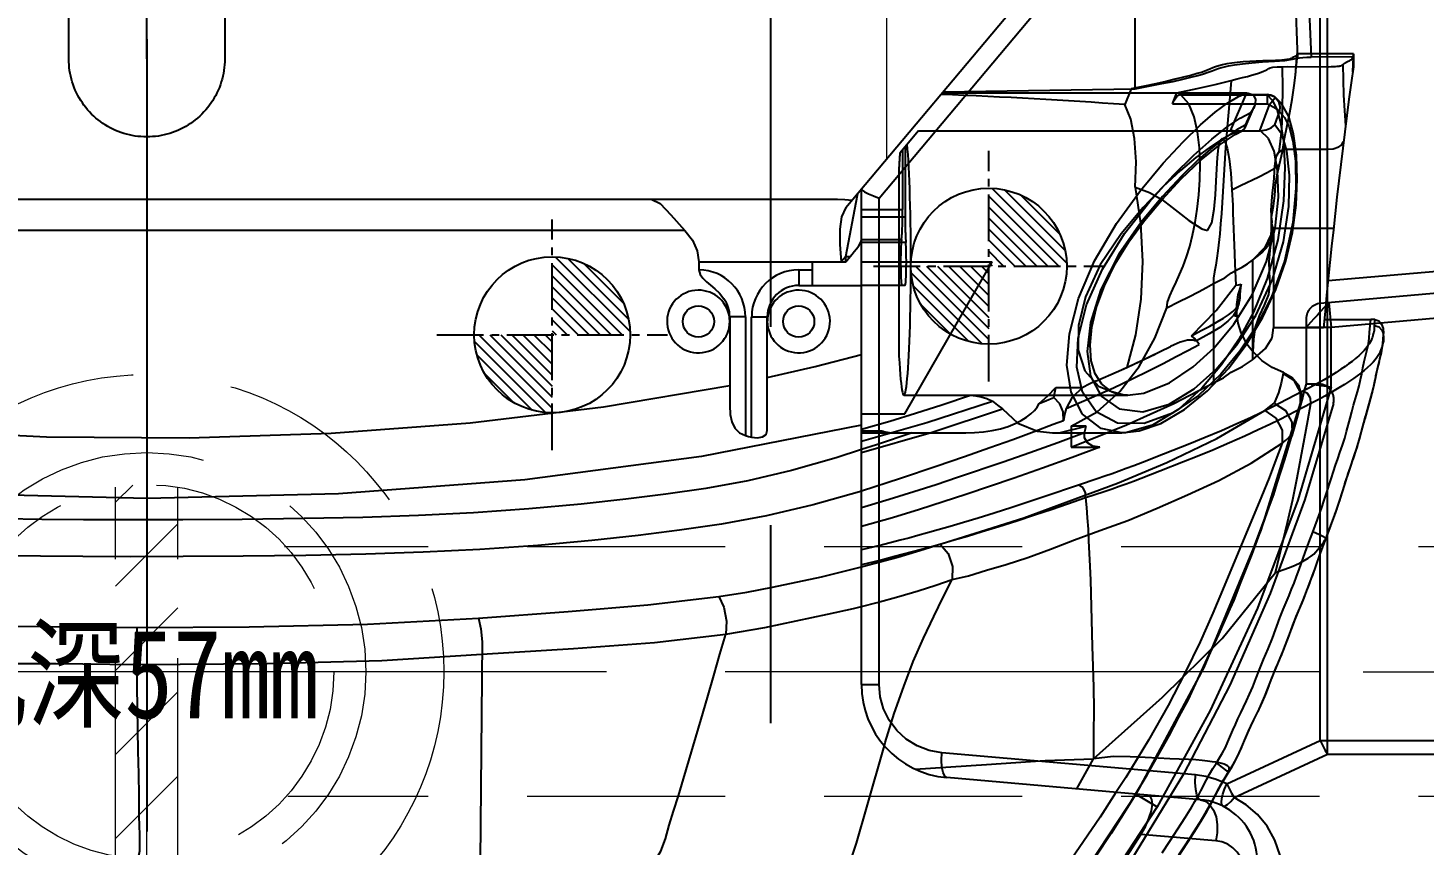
# Model space of a CAD drawing. Header units: inches. Extents: x 179987 to 181505, y -56815 to -55741.
# Drawn here: x 180773.8 to 180818.57, y -56051.76 to -56025.56 of the extents above; entities that cross this region are included whole.
import ezdxf

# ---------------------------------------------------------------- set-up
doc = ezdxf.new("R2010")
doc.units = ezdxf.units.IN
doc.header["$LTSCALE"] = 2
doc.header["$MEASUREMENT"] = 0
for name, pattern in [('CENTER', [50.8, 31.75, -6.35, 6.35, -6.35]), ('CENTER2', [1.125, 0.75, -0.125, 0.125, -0.125]), ('HIDDEN', [9.525, 6.35, -3.175])]:
    doc.linetypes.add(name, pattern=pattern)
doc.layers.get('0').update_dxf_attribs({"linetype": 'CONTINUOUS'})
for name, color, linetype in [('CAV-COR', 1, 'CONTINUOUS'), ('DEFAULT_1', 7, 'CENTER'), ('DEFAULT_2', 8, 'HIDDEN'), ('PIN', 4, 'CONTINUOUS'), ('Ru', 8, 'CONTINUOUS'), ('SILDE', 6, 'CONTINUOUS'), ('文字', 1, 'CONTINUOUS')]:
    doc.layers.add(name, color=color, linetype=linetype)
doc.layers.add('WR', color=122, linetype='HIDDEN', lineweight=18)
doc.layers.add('枕位', color=75, linetype='CONTINUOUS', lineweight=15)
doc.styles.add('style1', font='mingliu.ttc', dxfattribs={"width": 0.75})

# ---------------------------------------------------------------- blocks, each defined once
blk = doc.blocks.new('20140913.083227')
at = {"layer": 'WR', "linetype": 'CENTER', "ltscale": 0.2}
for p, q in [((0, 11), (0, -11)), ((-11, 0), (11, 0))]:
    blk.add_line(p, q, dxfattribs=at)
at = {"layer": 'WR', "linetype": 'HIDDEN', "ltscale": 0.5}
for radius in [8, 5.5, 4]:
    blk.add_circle((0, 0), radius, dxfattribs=at)
blk = doc.blocks.new('20160904.083826')
at = {"layer": 'WR', "linetype": 'HIDDEN', "ltscale": 0.5}
h = blk.add_hatch(dxfattribs=at)
h.set_pattern_fill('ANSI31', color=256, scale=0.6, style=0)
h.set_pattern_definition([(45, (157571.5884, -50966.0665), (-1.347038418, 1.347038418), [])])
h.paths.add_polyline_path([(-1, 0), (0, 0), (0, 6, 0.041886), (-1, 5.916)])
h.paths.add_polyline_path([(0, 0), (-1, 0), (-1, -5.916, 0.041886), (0, -6)])
h.paths.add_polyline_path([(1, 0), (0, 0), (0, -6, 0.041886), (1, -5.916)])
h.paths.add_polyline_path([(1, 5.916, 0.041886), (0, 6), (0, 0), (1, 0)])
at = {"layer": 'WR', "linetype": 'CENTER', "ltscale": 0.2}
for p, q in [((0, -11.755), (0, 11.755)), ((11.755, 0), (-11.755, 0))]:
    blk.add_line(p, q, dxfattribs=at)
at = {"layer": 'WR', "linetype": 'HIDDEN', "ltscale": 0.5}
for p, q in [((-1, -5.916), (-1, 5.916)), ((1, -5.916), (1, 5.916))]:
    blk.add_line(p, q, dxfattribs=at)
for radius in [9.525, 7.025, 6]:
    blk.add_circle((0, 0), radius, dxfattribs=at)

msp = doc.modelspace()

# ---------------------------------------------------------------- hatches: boundary and pattern name
at = {"layer": 'PIN', "linetype": 'Continuous'}
h = msp.add_hatch(dxfattribs=at)
h.set_pattern_fill('ANSI31', color=5, scale=2, angle=90, style=0)
h.set_pattern_definition([(135, (181009.89162, -56047.4394), (-0.1767767, -0.1767767), [])])
h.paths.add_polyline_path([(180804.61, -56033.2), (180802.11, -56033.2, 0.414214), (180804.61, -56035.7)])
h.paths.add_polyline_path([(180804.61, -56030.7), (180804.61, -56033.2), (180807.11, -56033.2, 0.414214)])
h = msp.add_hatch(dxfattribs=at)
h.set_pattern_fill('ANSI31', color=5, scale=2, angle=90, style=0)
h.set_pattern_definition([(135, (180995.89162, -56049.6394), (-0.1767767, -0.1767767), [])])
h.paths.add_polyline_path([(180790.61, -56035.4), (180788.11, -56035.4, 0.414214), (180790.61, -56037.9)])
h.paths.add_polyline_path([(180790.61, -56032.9), (180790.61, -56035.4), (180793.11, -56035.4, 0.414214)])

# ---------------------------------------------------------------- linework, layer by layer
at = {"linetype": 'CENTER', "ltscale": 0.5}
msp.add_line((180797.61, -55800.2), (180797.61, -56250.2), dxfattribs=at)
at = {"layer": 'CAV-COR', "linetype": 'ByBlock'}
for p, q in [((180800.021, -56032.894), (180800.396, -56030.923)), ((180800.524, -56046.607), (180800.524, -56030.734)), ((180801.093, -56046.607), (180801.093, -56031.022)), ((180755.462, -56031.055), (180799.757, -56031.055)), ((180794.862, -56032.06), (180760.357, -56032.06)), ((180795.315, -56033.065), (180800.021, -56033.065)), ((180795.315, -56033.065), (180795.315, -56033.316)), ((180798.954, -56033.818), (180798.954, -56033.065)), ((180800.021, -56032.894), (180799.878, -56033.065)), ((180800.021, -56032.894), (180800.16, -56032.894)), ((180800.021, -56033.065), (180800.021, -56032.894)), ((180800.021, -56033.065), (180800.16, -56032.894)), ((180798.514, -56033.316), (180798.954, -56033.316)), ((180798.514, -56033.316), (180798.514, -56033.818)), ((180798.514, -56033.818), (180800.524, -56033.818)), ((180796.805, -56034.823), (180796.303, -56034.823)), ((180796.303, -56034.823), (180796.303, -56037.669)), ((180796.805, -56034.823), (180796.805, -56038.633)), ((180797.006, -56034.823), (180797.509, -56034.823)), ((180797.006, -56038.685), (180797.006, -56034.823)), ((180797.509, -56038.473), (180797.509, -56034.823)), ((180800.275, -56044.171), (180800.524, -56044.109)), ((180796.18, -56044.996), (180797.424, -56044.781)), ((180777.277, -56045.968), (180777.325, -56048.753)), ((180800.524, -56046.607), (180801.093, -56046.607)), ((180800.7, -56050.549), (180801.261, -56048.57)), ((180811.239, -56049.511), (180803.101, -56048.799)), ((180811.4, -56050.307), (180803.262, -56049.595)), ((180811.889, -56051.621), (180809.489, -56051.415))]:
    msp.add_line(p, q, dxfattribs=at)
for points in [[(180800.524, -56030.734), (180800.551, -56030.767), (180800.63, -56030.816), (180800.754, -56030.878), (180800.911, -56030.948), (180801.093, -56031.022)], [(180793.785, -56031.055), (180794.075, -56031.187), (180794.411, -56031.552), (180794.862, -56032.06)], [(180799.757, -56031.055), (180799.997, -56031.062), (180800.228, -56031.084)], [(180800.026, -56031.324), (180799.883, -56031.616), (180799.829, -56032.014), (180799.836, -56032.506), (180799.878, -56033.065)], [(180794.862, -56032.06), (180795.107, -56032.367), (180795.262, -56032.71), (180795.315, -56033.065)], [(180800.16, -56032.894), (180800.226, -56032.815), (180800.296, -56032.731), (180800.368, -56032.642), (180800.439, -56032.548), (180800.497, -56032.452), (180800.524, -56032.369)], [(180795.315, -56033.316), (180795.35, -56033.463), (180795.439, -56033.589), (180795.554, -56033.699), (180795.684, -56033.807), (180795.825, -56033.926), (180795.973, -56034.068), (180796.119, -56034.244)], [(180797.509, -56036.773), (180799.047, -56036.418), (180800.524, -56036.036)], [(180765.491, -56038.039), (180769.878, -56038.445), (180774.396, -56038.668), (180778.973, -56038.706), (180783.526, -56038.557), (180787.975, -56038.225), (180792.254, -56037.713), (180796.303, -56037.024)], [(180796.303, -56037.669), (180796.318, -56037.95), (180796.37, -56038.193), (180796.469, -56038.393), (180796.618, -56038.544), (180796.805, -56038.633)], [(180800.524, -56038.3), (180795.394, -56039.306), (180789.735, -56040.046), (180783.76, -56040.495), (180777.619, -56040.646), (180771.48, -56040.496), (180765.501, -56040.048), (180759.847, -56039.31), (180754.696, -56038.3)], [(180796.805, -56038.633), (180796.905, -56038.66), (180797.006, -56038.685)], [(180797.006, -56038.685), (180797.194, -56038.703), (180797.358, -56038.673), (180797.468, -56038.597), (180797.509, -56038.473)], [(180800.524, -56039.08), (180799.714, -56039.34), (180798.285, -56039.75), (180796.886, -56040.078), (180795.535, -56040.323), (180794.253, -56040.511), (180792.971, -56040.673), (180791.535, -56040.829), (180789.866, -56040.981), (180788.082, -56041.106), (180786.322, -56041.195), (180784.536, -56041.255), (180782.656, -56041.294), (180780.666, -56041.317), (180778.765, -56041.329), (180777.079, -56041.332), (180775.582, -56041.327), (180774.241, -56041.317), (180773.036, -56041.302)], [(180800.524, -56040.41), (180800.462, -56040.43), (180798.976, -56040.856), (180797.486, -56041.206), (180796.039, -56041.468), (180794.695, -56041.665), (180793.365, -56041.833), (180791.879, -56041.995), (180790.148, -56042.152), (180788.295, -56042.282), (180786.47, -56042.374), (180784.633, -56042.436), (180782.713, -56042.475), (180780.697, -56042.499), (180778.779, -56042.511), (180777.077, -56042.514), (180775.563, -56042.51), (180774.205, -56042.499), (180772.98, -56042.484)], [(180797.678, -56043.495), (180799.243, -56043.155), (180800.524, -56042.841)], [(180795.949, -56043.792), (180796.85, -56043.646), (180797.678, -56043.495)], [(180788.242, -56044.483), (180791.121, -56044.27), (180793.681, -56044.053), (180795.949, -56043.792)], [(180795.949, -56043.792), (180796.118, -56044.135), (180796.202, -56044.576), (180796.179, -56044.996)], [(180766.138, -56044.401), (180769.436, -56044.626), (180773.167, -56044.746), (180777.288, -56044.785)], [(180797.424, -56044.781), (180799.441, -56044.358), (180800.275, -56044.171)], [(180777.287, -56044.785), (180777.282, -56045.123), (180777.279, -56045.554), (180777.277, -56045.968)], [(180777.288, -56044.785), (180780.892, -56044.767), (180784.683, -56044.68), (180788.242, -56044.483)], [(180788.242, -56044.483), (180788.32, -56044.823), (180788.363, -56045.244), (180788.302, -56052.268)], [(180788.359, -56045.643), (180791.291, -56045.452), (180793.888, -56045.264), (180796.18, -56044.996)], [(180794.826, -56049.634), (180795.384, -56047.722), (180795.59, -56047.03), (180795.794, -56046.328), (180795.99, -56045.638), (180796.18, -56044.996)], [(180766.002, -56045.616), (180768.803, -56045.79), (180771.864, -56045.937), (180774.708, -56045.94), (180777.277, -56045.968)], [(180777.277, -56045.968), (180781.466, -56045.939), (180785.146, -56045.845), (180788.359, -56045.643)], [(180803.101, -56048.799), (180802.696, -56048.724), (180802.311, -56048.576), (180801.962, -56048.359), (180801.661, -56048.083), (180801.417, -56047.757), (180801.238, -56047.394), (180801.129, -56047.006), (180801.093, -56046.607)], [(180777.325, -56048.753), (180777.341, -56049.479), (180777.351, -56050.181), (180777.357, -56050.836), (180777.381, -56051.433), (180777.377, -56051.95), (180777.292, -56052.363)], [(180803.262, -56049.595), (180803.196, -56049.552), (180803.142, -56049.436), (180803.107, -56049.261), (180803.092, -56049.041), (180803.101, -56048.799)], [(180793.874, -56052.314), (180794.096, -56051.956), (180794.244, -56051.558), (180794.365, -56051.125), (180794.502, -56050.668), (180794.659, -56050.176), (180794.826, -56049.634)], [(180811.4, -56050.307), (180811.334, -56050.264), (180811.28, -56050.148), (180811.245, -56049.973), (180811.231, -56049.753), (180811.239, -56049.511)], [(180812.244, -56049.794), (180811.906, -56049.652), (180811.567, -56049.559), (180811.239, -56049.511)], [(180812.118, -56050.51), (180812.084, -56050.467), (180812.072, -56050.386), (180812.084, -56050.271), (180812.118, -56050.128), (180812.172, -56049.966), (180812.244, -56049.794)], [(180812.244, -56049.794), (180812.315, -56049.948), (180812.393, -56050.096), (180812.475, -56050.23)], [(180808.689, -56050.07), (180808.177, -56050.862), (180807.25, -56052.223)], [(180807.938, -56052.284), (180808.875, -56050.852), (180809.314, -56050.125)], [(180809.489, -56051.415), (180809.631, -56051.168), (180809.747, -56050.91), (180809.824, -56050.664), (180809.856, -56050.453), (180809.84, -56050.294), (180809.783, -56050.196), (180809.691, -56050.158)], [(180812.118, -56050.51), (180812.183, -56050.511), (180812.268, -56050.462), (180812.368, -56050.366), (180812.475, -56050.23)], [(180813.646, -56054.143), (180813.866, -56053.668), (180813.995, -56053.152), (180814.024, -56052.62), (180813.952, -56052.095), (180813.785, -56051.6), (180813.537, -56051.155), (180813.225, -56050.775), (180812.866, -56050.466), (180812.475, -56050.23)], [(180799.945, -56052.966), (180800.365, -56051.702), (180800.7, -56050.549)], [(180811.4, -56050.307), (180811.559, -56050.356), (180811.7, -56050.469), (180811.815, -56050.64), (180811.896, -56050.856), (180811.937, -56051.103), (180811.934, -56051.364), (180811.889, -56051.621)], [(180811.703, -56050.483), (180811.736, -56050.425), (180811.761, -56050.377)], [(180804.772, -56057.738), (180805.299, -56057.134), (180805.815, -56056.526), (180806.333, -56055.893), (180806.875, -56055.206), (180807.458, -56054.427), (180808.098, -56053.532), (180808.776, -56052.516), (180809.489, -56051.415)], [(180812.664, -56053.124), (180812.725, -56053), (180812.772, -56052.856), (180812.798, -56052.693), (180812.796, -56052.516), (180812.76, -56052.333), (180812.688, -56052.154), (180812.58, -56051.988), (180812.439, -56051.845), (180812.272, -56051.734), (180812.085, -56051.658), (180811.889, -56051.621)]]:
    msp.add_lwpolyline(points, dxfattribs=at)
for centre in [(180795.298, -56034.974), (180798.514, -56034.974)]:
    msp.add_circle(centre, 0.502, dxfattribs=at)
for centre, radius, start, end in [((180795.298, -56034.823), 1.508, 0, 89.3562), ((180798.514, -56034.823), 1.507, 90, 180), ((180795.298, -56034.974), 1.005, 8.5217, 0), ((180798.514, -56034.823), 1.005, 90, 180), ((180798.514, -56034.974), 1.005, 180, 171.4692), ((180795.298, -56034.823), 1.005, 0, 35.2206), ((180803.524, -56046.607), 3, 180, 265), ((180811.226, -56052.3), 2, 329.82, 85)]:
    msp.add_arc(centre, radius, start, end, dxfattribs=at)
at = {"layer": 'DEFAULT_1', "color": 2, "linetype": 'CENTER', "ltscale": 0.4}
msp.add_line((180777.61, -56025.924), (180777.61, -56099.088), dxfattribs=at)
at = {"layer": 'DEFAULT_2', "color": 8, "linetype": 'HIDDEN'}
for p, q in [((180809.299, -56027.514), (180809.299, -56022.236)), ((180814.856, -56024.297), (180814.95, -56026.498)), ((180814.431, -56024.337), (180814.513, -56026.529)), ((180814.456, -56026.932), (180814.501, -56026.396)), ((180816.308, -56026.396), (180814.501, -56026.396)), ((180814.501, -56026.396), (180814.504, -56026.418)), ((180816.293, -56026.487), (180814.95, -56026.498)), ((180816.293, -56026.487), (180816.278, -56026.973)), ((180814.442, -56027.075), (180814.469, -56026.807)), ((180814.442, -56027.075), (180814.454, -56026.959)), ((180815.954, -56026.742), (180815.955, -56026.741)), ((180809.299, -56027.514), (180810.162, -56027.348)), ((180803.118, -56027.64), (180812.877, -56027.64)), ((180803.144, -56027.609), (180809.299, -56027.514)), ((180809.181, -56027.515), (180808.972, -56028.021)), ((180810.499, -56027.998), (180810.644, -56027.64)), ((180810.739, -56027.696), (180813.538, -56027.696)), ((180810.742, -56027.696), (180810.764, -56027.702)), ((180810.764, -56027.702), (180813.538, -56027.702)), ((180812.877, -56027.64), (180812.349, -56028.86)), ((180813.538, -56027.702), (180813.538, -56027.696)), ((180813.538, -56027.696), (180813.538, -56027.998)), ((180813.802, -56027.792), (180813.609, -56028.024)), ((180813.766, -56027.765), (180813.782, -56027.776)), ((180813.782, -56027.776), (180813.802, -56027.792)), ((180810.499, -56027.998), (180813.538, -56027.998)), ((180812.818, -56028.787), (180813.119, -56028.092)), ((180813.012, -56028.271), (180812.832, -56028.684)), ((180813.305, -56028.86), (180813.609, -56028.024)), ((180813.779, -56028.666), (180813.93, -56028.252)), ((180812.737, -56028.866), (180812.819, -56028.787)), ((180812.819, -56028.787), (180812.832, -56028.685)), ((180802.356, -56028.86), (180801.759, -56029.572)), ((180802.356, -56028.86), (180813.305, -56028.86)), ((180812.613, -56028.877), (180812.737, -56028.866)), ((180801.848, -56029.465), (180801.848, -56031.385)), ((180801.927, -56029.371), (180801.927, -56031.621)), ((180814.145, -56029.454), (180814.448, -56029.453)), ((180801.73, -56030.039), (180801.73, -56036.09)), ((180800.396, -56030.923), (180800.406, -56030.871)), ((180812.406, -56030.757), (180812.678, -56030.61)), ((180812.406, -56030.757), (180812.431, -56031.246)), ((180800.524, -56031.385), (180801.848, -56031.385)), ((180812.431, -56031.246), (180812.441, -56031.49)), ((180800.524, -56031.621), (180801.927, -56031.621)), ((180800.524, -56032.345), (180801.811, -56032.345)), ((180815.664, -56031.993), (180813.739, -56031.993)), ((180813.739, -56031.993), (180813.739, -56035.181)), ((180801.95, -56032.446), (180800.524, -56032.446)), ((180800.524, -56033.065), (180804.714, -56033.065)), ((180801.914, -56037.929), (180804.714, -56033.065)), ((180813.067, -56033.011), (180813.067, -56036.199)), ((180821.958, -56033.108), (180815.49, -56033.674)), ((180801.927, -56033.818), (180800.524, -56033.818)), ((180811.816, -56033.756), (180811.816, -56036.944)), ((180812.703, -56033.782), (180812.688, -56033.822)), ((180821.958, -56033.808), (180815.241, -56034.395)), ((180812.587, -56034.544), (180812.636, -56034.392)), ((180815.515, -56034.371), (180815.585, -56035.168)), ((180822.028, -56034.605), (180815.585, -56035.168)), ((180814.785, -56034.893), (180814.785, -56036.974)), ((180815.371, -56034.905), (180816.865, -56034.905)), ((180815.346, -56035.181), (180813.739, -56035.181)), ((180815.585, -56035.168), (180814.785, -56035.168)), ((180815.585, -56037.074), (180815.585, -56035.168)), ((180817.256, -56035.584), (180817.272, -56035.357)), ((180817.267, -56035.428), (180817.263, -56035.354)), ((180817.271, -56035.541), (180817.263, -56035.603)), ((180809.401, -56036.278), (180809.949, -56036.016)), ((180817.078, -56036.495), (180817.135, -56036.258)), ((180808.529, -56036.672), (180809.032, -56036.448)), ((180814.056, -56036.607), (180814.049, -56036.636)), ((180817.026, -56036.714), (180817.062, -56036.533)), ((180806.5, -56037.356), (180806.757, -56037.086)), ((180806.697, -56037.407), (180806.757, -56037.086)), ((180806.757, -56037.086), (180807.626, -56037.086)), ((180807.907, -56037.413), (180808.605, -56037.098)), ((180808.085, -56037.874), (180808.811, -56037.221)), ((180814.785, -56036.974), (180813.737, -56040.521)), ((180814.785, -56036.974), (180815.173, -56036.974)), ((180815.585, -56037.075), (180814.785, -56036.974)), ((180816.875, -56037.373), (180816.911, -56037.239)), ((180801.888, -56037.336), (180809.07, -56037.336)), ((180806.227, -56037.602), (180806.5, -56037.356)), ((180806.227, -56037.602), (180806.383, -56037.539)), ((180807.09, -56037.762), (180807.907, -56037.413)), ((180816.674, -56038.091), (180816.892, -56037.31)), ((180816.717, -56037.928), (180816.872, -56037.383)), ((180800.524, -56037.929), (180801.914, -56037.929)), ((180807.004, -56038.154), (180806.678, -56038.281)), ((180807.248, -56038.33), (180808.085, -56037.874)), ((180816.594, -56038.385), (180816.691, -56038.022)), ((180816.633, -56038.237), (180816.717, -56037.928)), ((180800.524, -56038.478), (180801.177, -56038.478)), ((180800.524, -56038.542), (180803.87, -56038.542)), ((180806.649, -56038.542), (180806.905, -56038.529)), ((180806.66, -56038.542), (180808.878, -56038.542)), ((180806.905, -56038.529), (180807.734, -56038.33)), ((180807.734, -56038.33), (180807.248, -56038.33)), ((180807.248, -56038.33), (180807.248, -56039.006)), ((180807.679, -56038.545), (180807.734, -56038.33)), ((180816.497, -56038.75), (180816.554, -56038.538)), ((180807.248, -56039.006), (180808.167, -56039.006)), ((180811.055, -56038.898), (180810.215, -56039.229)), ((180816.352, -56039.215), (180816.429, -56038.978)), ((180810.853, -56039.475), (180810.098, -56039.773)), ((180816.162, -56039.772), (180816.352, -56039.215)), ((180816.029, -56040.178), (180816.162, -56039.772)), ((180816.128, -56039.875), (180816.207, -56039.641)), ((180807.491, -56040.218), (180806.408, -56040.588)), ((180808.089, -56040.019), (180807.491, -56040.218)), ((180808.315, -56040.432), (180807.714, -56040.631)), ((180815.887, -56040.633), (180816.078, -56040.025)), ((180816.029, -56040.178), (180816.053, -56040.103)), ((180813.357, -56040.587), (180812.16, -56043.461)), ((180813.737, -56040.521), (180812.466, -56043.904)), ((180815.735, -56041.083), (180815.887, -56040.633)), ((180815.852, -56040.741), (180815.929, -56040.498)), ((180815.705, -56041.166), (180815.776, -56040.965)), ((180813.809, -56043.023), (180814.193, -56041.415)), ((180815.227, -56042.456), (180815.575, -56041.526)), ((180814.986, -56043.133), (180815.227, -56042.456)), ((180815.181, -56042.585), (180815.294, -56042.272)), ((180807.853, -56042.822), (180807.87, -56043.27)), ((180807.87, -56043.27), (180807.928, -56045.394)), ((180814.822, -56043.578), (180814.902, -56043.365)), ((180812.466, -56043.904), (180810.989, -56047.109)), ((180814.361, -56044.712), (180814.498, -56044.363)), ((180814.366, -56044.696), (180814.471, -56044.435)), ((180814.127, -56045.34), (180814.366, -56044.696)), ((180814.241, -56045.044), (180814.361, -56044.712)), ((180813.982, -56045.7), (180814.127, -56045.34)), ((180814.058, -56045.515), (180814.241, -56045.044)), ((180813.772, -56046.201), (180814.058, -56045.515)), ((180811.502, -56046.062), (180809.321, -56050.126)), ((180813.678, -56046.436), (180813.839, -56046.039)), ((180810.989, -56047.109), (180809.321, -56050.126)), ((180813.061, -56047.853), (180813.287, -56047.386)), ((180812.873, -56048.261), (180813.061, -56047.853)), ((180812.692, -56048.683), (180812.873, -56048.261)), ((180812.507, -56049.069), (180812.605, -56048.876)), ((180812.539, -56049.01), (180812.719, -56048.622)), ((180812.605, -56048.876), (180812.692, -56048.683)), ((180807.433, -56049.96), (180807.966, -56048.995)), ((180812.281, -56049.44), (180812.418, -56049.227)), ((180812.281, -56049.44), (180812.399, -56049.258)), ((180812.399, -56049.258), (180812.507, -56049.069)), ((180812.407, -56049.246), (180812.539, -56049.01)), ((180812.539, -56049.01), (180812.539, -56049.01)), ((180811.412, -56050.017), (180811.596, -56049.663)), ((180812.281, -56049.44), (180812.282, -56049.437)), ((180812.282, -56049.437), (180812.284, -56049.435)), ((180809.321, -56050.126), (180807.357, -56053.116)), ((180809.321, -56050.126), (180808.535, -56051.384)), ((180809.321, -56050.126), (180810.006, -56050.538)), ((180811.222, -56050.362), (180811.319, -56050.191)), ((180811.319, -56050.191), (180811.412, -56050.017)), ((180811.413, -56050.98), (180811.571, -56050.717)), ((180811.571, -56050.717), (180811.722, -56050.451)), ((180810.415, -56051.635), (180810.791, -56051.06)), ((180810.175, -56052.012), (180810.415, -56051.635)), ((180810.707, -56052.073), (180811.244, -56051.247))]:
    msp.add_line(p, q, dxfattribs=at)
for points in [[(180810.162, -56027.348), (180810.523, -56027.275), (180810.831, -56027.207), (180811.091, -56027.144), (180811.312, -56027.086), (180811.496, -56027.032), (180811.649, -56026.982), (180811.774, -56026.938), (180811.885, -56026.897), (180811.999, -56026.857), (180812.13, -56026.819), (180812.292, -56026.781), (180812.494, -56026.744), (180812.741, -56026.709), (180813.04, -56026.678), (180813.392, -56026.651), (180813.768, -56026.628), (180814.104, -56026.601), (180814.349, -56026.567), (180814.513, -56026.529)], [(180814.504, -56026.418), (180814.501, -56026.427), (180814.48, -56026.456), (180814.437, -56026.48), (180814.386, -56026.502), (180814.341, -56026.522), (180814.303, -56026.541), (180814.259, -56026.561), (180814.171, -56026.579), (180814.008, -56026.593), (180813.808, -56026.602), (180813.398, -56026.617)], [(180814.469, -56026.807), (180814.483, -56026.661), (180814.495, -56026.518), (180814.503, -56026.418)], [(180814.513, -56026.529), (180814.575, -56026.517), (180814.676, -56026.507), (180814.804, -56026.501), (180814.95, -56026.498)], [(180815.96, -56026.736), (180815.967, -56026.731), (180815.975, -56026.725), (180815.984, -56026.719), (180815.993, -56026.712), (180816.004, -56026.704), (180816.016, -56026.696), (180816.028, -56026.688), (180816.042, -56026.68), (180816.056, -56026.671), (180816.073, -56026.662), (180816.091, -56026.652), (180816.112, -56026.641), (180816.135, -56026.629), (180816.161, -56026.616), (180816.189, -56026.602), (180816.217, -56026.587), (180816.243, -56026.569), (180816.263, -56026.551), (180816.277, -56026.531), (180816.287, -56026.51), (180816.293, -56026.487)], [(180816.293, -56026.487), (180816.297, -56026.467), (180816.302, -56026.445), (180816.305, -56026.422), (180816.308, -56026.396)], [(180816.308, -56026.396), (180816.303, -56026.6), (180816.3, -56026.805)], [(180813.398, -56026.617), (180813.187, -56026.627), (180812.976, -56026.638), (180812.772, -56026.652), (180812.579, -56026.669), (180812.403, -56026.689), (180812.246, -56026.713), (180812.106, -56026.741), (180811.985, -56026.772), (180811.883, -56026.807), (180811.793, -56026.845), (180811.701, -56026.885), (180811.596, -56026.929), (180811.463, -56026.977), (180811.292, -56027.028), (180811.085, -56027.084), (180810.851, -56027.143), (180810.588, -56027.207), (180810.294, -56027.276), (180809.968, -56027.35), (180809.599, -56027.429), (180809.181, -56027.515)], [(180812.387, -56027.246), (180812.579, -56027.198), (180812.751, -56027.154), (180812.904, -56027.114), (180813.037, -56027.076), (180813.155, -56027.041), (180813.255, -56027.009), (180813.342, -56026.979), (180813.414, -56026.951), (180813.475, -56026.925), (180813.524, -56026.901), (180813.56, -56026.879), (180813.593, -56026.858), (180813.638, -56026.839), (180813.721, -56026.822), (180813.859, -56026.81), (180814.016, -56026.804)], [(180814.016, -56026.804), (180814.027, -56027.488), (180814.018, -56028.168), (180813.993, -56028.841), (180813.913, -56029.547)], [(180814.016, -56026.804), (180814.196, -56026.803), (180815.504, -56026.804)], [(180815.504, -56026.804), (180815.591, -56026.802), (180815.668, -56026.8), (180815.731, -56026.796), (180815.779, -56026.792), (180815.816, -56026.788), (180815.846, -56026.784), (180815.868, -56026.78), (180815.885, -56026.776), (180815.899, -56026.773), (180815.909, -56026.769), (180815.917, -56026.766), (180815.923, -56026.764), (180815.928, -56026.761), (180815.932, -56026.759), (180815.936, -56026.756), (180815.939, -56026.754), (180815.941, -56026.752), (180815.943, -56026.751), (180815.946, -56026.749), (180815.947, -56026.747), (180815.949, -56026.746), (180815.951, -56026.745), (180815.952, -56026.743)], [(180815.956, -56026.74), (180815.957, -56026.739), (180815.958, -56026.738), (180815.959, -56026.737), (180815.96, -56026.736)], [(180815.96, -56026.736), (180815.98, -56027.716), (180816.05, -56028.706)], [(180810.644, -56027.64), (180811.288, -56027.504), (180811.869, -56027.373), (180812.387, -56027.246)], [(180812.387, -56027.246), (180812.336, -56027.776), (180812.245, -56028.868)], [(180814.097, -56029.108), (180814.259, -56028.274), (180814.335, -56027.853), (180814.401, -56027.412), (180814.442, -56027.075)], [(180808.872, -56038.542), (180808.214, -56038.406), (180807.615, -56037.94), (180807.251, -56037.236), (180807.117, -56036.37), (180807.196, -56035.367), (180807.486, -56034.237), (180807.999, -56033.028), (180808.701, -56031.832), (180809.474, -56030.769), (180810.201, -56029.898), (180810.84, -56029.209), (180811.396, -56028.67), (180811.874, -56028.259), (180812.277, -56027.96), (180812.614, -56027.758), (180812.893, -56027.64)], [(180813.538, -56027.702), (180813.701, -56027.878), (180813.847, -56028.166), (180813.969, -56028.598), (180814.057, -56029.208), (180814.099, -56030.033), (180814.058, -56031.1), (180813.879, -56032.352), (180813.535, -56033.6), (180813.096, -56034.672), (180812.614, -56035.563), (180812.073, -56036.359), (180811.441, -56037.109), (180810.701, -56037.785), (180809.864, -56038.302), (180808.997, -56038.538), (180808.873, -56038.542)], [(180808.873, -56038.542), (180809.429, -56038.479), (180810.13, -56038.239), (180810.887, -56037.799), (180811.625, -56037.193), (180812.294, -56036.481), (180812.889, -56035.692), (180813.4, -56034.84), (180813.818, -56033.944), (180814.135, -56033.026), (180814.346, -56032.117), (180814.462, -56031.243), (180814.501, -56030.413), (180814.474, -56029.636), (180814.386, -56028.958), (180814.232, -56028.405), (180813.996, -56027.983), (180813.781, -56027.776)], [(180810.315, -56034.532), (180810.346, -56034.349), (180810.415, -56034.15), (180810.509, -56033.937), (180810.614, -56033.711), (180810.725, -56033.466), (180810.839, -56033.196), (180810.951, -56032.897), (180811.054, -56032.566), (180811.144, -56032.202), (180811.224, -56031.805), (180811.295, -56031.376), (180811.35, -56030.917), (180811.381, -56030.429), (180811.388, -56029.92), (180811.367, -56029.402), (180811.307, -56028.889), (180811.198, -56028.408), (180811.025, -56027.995), (180810.764, -56027.702)], [(180810.499, -56027.998), (180810.564, -56027.867), (180810.642, -56027.76), (180810.713, -56027.703), (180810.742, -56027.696)], [(180812.893, -56027.64), (180813.09, -56027.709), (180813.159, -56027.843), (180813.152, -56027.992), (180813.119, -56028.092)], [(180813.765, -56027.764), (180813.656, -56027.713), (180813.538, -56027.697)], [(180813.538, -56027.702), (180813.679, -56027.723), (180813.766, -56027.765)], [(180813.802, -56027.792), (180813.904, -56027.923), (180813.948, -56028.086), (180813.93, -56028.252)], [(180813.93, -56028.252), (180814.097, -56028.436), (180814.245, -56028.738), (180814.362, -56029.189), (180814.44, -56029.829), (180814.456, -56030.694), (180814.362, -56031.797), (180814.097, -56033.036), (180813.676, -56034.184), (180813.195, -56035.124), (180812.665, -56035.924), (180812.053, -56036.662), (180811.332, -56037.345), (180810.497, -56037.912), (180809.593, -56038.248), (180808.737, -56038.233), (180808.054, -56037.865), (180807.618, -56037.239), (180807.433, -56036.441), (180807.478, -56035.504), (180807.747, -56034.442), (180808.253, -56033.295), (180808.967, -56032.153), (180809.766, -56031.133), (180810.523, -56030.297), (180811.187, -56029.638), (180811.763, -56029.124), (180812.256, -56028.735), (180812.669, -56028.455), (180813.012, -56028.271)], [(180809.302, -56030.668), (180809.333, -56029.854), (180809.286, -56029.107), (180809.165, -56028.485), (180808.972, -56028.021)], [(180813.119, -56028.092), (180813.095, -56028.142), (180813.012, -56028.272)], [(180813.538, -56027.998), (180813.574, -56028.004), (180813.609, -56028.024)], [(180813.609, -56028.024), (180813.754, -56028.101), (180813.867, -56028.182), (180813.93, -56028.252)], [(180812.832, -56028.684), (180812.541, -56028.844), (180812.196, -56029.074), (180811.793, -56029.386), (180811.326, -56029.793), (180810.789, -56030.314), (180810.179, -56030.968), (180809.496, -56031.792), (180808.783, -56032.82), (180808.203, -56033.95), (180807.868, -56035.01), (180807.762, -56035.937), (180807.873, -56036.728), (180808.214, -56037.363), (180808.787, -56037.776), (180809.551, -56037.875), (180810.395, -56037.628), (180811.193, -56037.135), (180811.903, -56036.5), (180812.554, -56035.737), (180813.174, -56034.781), (180813.707, -56033.631), (180814.065, -56032.419), (180814.23, -56031.284), (180814.253, -56030.286), (180814.169, -56029.506), (180814.014, -56028.992), (180813.779, -56028.666)], [(180813.322, -56028.861), (180813.506, -56028.833), (180813.662, -56028.763), (180813.778, -56028.666)], [(180812.613, -56028.877), (180812.352, -56028.989), (180812.041, -56029.161), (180811.675, -56029.401), (180811.249, -56029.721), (180810.757, -56030.135), (180810.194, -56030.661), (180809.557, -56031.321), (180808.855, -56032.159), (180808.185, -56033.16), (180807.712, -56034.183), (180807.486, -56035.098), (180807.476, -56035.888), (180807.685, -56036.551), (180808.123, -56037.051), (180808.777, -56037.314), (180809.058, -56037.336)], [(180809.06, -56037.336), (180808.954, -56037.332), (180808.553, -56037.224), (180808.235, -56036.982), (180808.02, -56036.648), (180807.895, -56036.235), (180807.857, -56035.732), (180807.912, -56035.151), (180808.064, -56034.51), (180808.316, -56033.828), (180808.667, -56033.122), (180809.104, -56032.42), (180809.606, -56031.735), (180810.165, -56031.065), (180810.78, -56030.403), (180811.424, -56029.788), (180812.026, -56029.295), (180812.514, -56028.975), (180812.737, -56028.866)], [(180809.06, -56037.336), (180809.581, -56037.27), (180810.408, -56036.941), (180811.164, -56036.432), (180811.837, -56035.813), (180812.47, -56035.06), (180813.056, -56034.124), (180813.52, -56033.053), (180813.792, -56031.977), (180813.895, -56030.985), (180813.872, -56030.137), (180813.761, -56029.514), (180813.581, -56029.102), (180813.322, -56028.86)], [(180811.028, -56031.735), (180811.445, -56032.008), (180811.62, -56032.053), (180811.767, -56031.814), (180811.842, -56031.369), (180811.88, -56030.908), (180811.904, -56030.473), (180811.923, -56030.079), (180811.943, -56029.721), (180811.972, -56029.41), (180812.025, -56029.175), (180812.1, -56029.099), (180812.18, -56029.19), (180812.254, -56029.417), (180812.317, -56029.759), (180812.37, -56030.215), (180812.406, -56030.757)], [(180812.245, -56028.868), (180812.205, -56029.399), (180812.098, -56031.162)], [(180812.613, -56028.877), (180812.537, -56028.868), (180812.448, -56028.862), (180812.349, -56028.86)], [(180813.937, -56029.943), (180814.023, -56029.527), (180814.097, -56029.108)], [(180815.835, -56029.375), (180815.894, -56029.331), (180815.946, -56029.274), (180815.988, -56029.207)], [(180813.681, -56031.734), (180813.667, -56031.407), (180813.681, -56031.111), (180813.707, -56030.845), (180813.735, -56030.602), (180813.756, -56030.381), (180813.771, -56030.177), (180813.782, -56029.991), (180813.8, -56029.819), (180813.839, -56029.667), (180813.913, -56029.547)], [(180813.913, -56029.547), (180814.014, -56029.48), (180814.145, -56029.454)], [(180814.448, -56029.453), (180814.797, -56029.453), (180815.201, -56029.45)], [(180815.201, -56029.45), (180815.427, -56029.453), (180815.648, -56029.44), (180815.835, -56029.375)], [(180812.678, -56030.61), (180813.268, -56030.335), (180813.538, -56030.199), (180813.763, -56030.07), (180813.937, -56029.943)], [(180813.087, -56035.951), (180813.106, -56035.539), (180813.161, -56035.157), (180813.294, -56034.797), (180813.453, -56034.449), (180813.587, -56034.103), (180813.637, -56033.75), (180813.613, -56033.397), (180813.596, -56033.045), (180813.628, -56032.693), (180813.673, -56032.339), (180813.673, -56031.979), (180813.68, -56031.622), (180813.738, -56031.276), (180813.786, -56030.935), (180813.806, -56030.599), (180813.855, -56030.269), (180813.937, -56029.943)], [(180809.302, -56030.668), (180809.477, -56031.826), (180809.536, -56033.047), (180809.481, -56034.26), (180809.314, -56035.406), (180809.032, -56036.448)], [(180809.302, -56030.668), (180809.763, -56030.835), (180810.154, -56031.059), (180810.489, -56031.316), (180810.778, -56031.548), (180811.028, -56031.735)], [(180812.098, -56031.162), (180812.074, -56031.51), (180812.045, -56031.843), (180812.014, -56032.161)], [(180812.441, -56031.49), (180812.486, -56032.793), (180812.498, -56033.12), (180812.529, -56033.805)], [(180813.681, -56031.734), (180813.658, -56032.199), (180813.457, -56032.599), (180813.067, -56033.011)], [(180813.739, -56031.993), (180813.708, -56031.916), (180813.691, -56031.828), (180813.681, -56031.734)], [(180812.014, -56032.161), (180811.955, -56032.71), (180811.925, -56032.942), (180811.889, -56033.163), (180811.845, -56033.384), (180811.813, -56033.588), (180811.816, -56033.756)], [(180813.067, -56033.011), (180813.367, -56032.768), (180813.578, -56032.537), (180813.701, -56032.281), (180813.739, -56031.993)], [(180811.816, -56033.756), (180811.921, -56033.7), (180812.048, -56033.641), (180812.177, -56033.574), (180812.278, -56033.494), (180812.389, -56033.411), (180812.545, -56033.326), (180812.73, -56033.235), (180812.903, -56033.13), (180813.067, -56033.011)], [(180810.315, -56034.532), (180810.691, -56034.342), (180811.027, -56034.182), (180811.335, -56034.022), (180811.592, -56033.886), (180811.816, -56033.756)], [(180811.111, -56035.43), (180811.904, -56034.622), (180812.529, -56033.805)], [(180812.529, -56033.805), (180812.615, -56033.793), (180812.703, -56033.782)], [(180812.688, -56033.822), (180812.6, -56034.123), (180812.561, -56034.355)], [(180812.688, -56033.822), (180812.671, -56033.981), (180812.658, -56034.13), (180812.641, -56034.286), (180812.611, -56034.456), (180812.587, -56034.544)], [(180812.637, -56034.392), (180812.653, -56034.329), (180812.668, -56034.219), (180812.676, -56034.11), (180812.682, -56034.001), (180812.691, -56033.892), (180812.703, -56033.782)], [(180808.811, -56037.221), (180809.431, -56036.414), (180809.939, -56035.503), (180810.315, -56034.532)], [(180811.111, -56035.43), (180811.422, -56035.267), (180811.698, -56035.119), (180811.935, -56034.986), (180812.133, -56034.867), (180812.298, -56034.757), (180812.436, -56034.651), (180812.546, -56034.545), (180812.618, -56034.438), (180812.637, -56034.392)], [(180812.587, -56034.544), (180812.556, -56034.624), (180812.456, -56034.785), (180812.276, -56034.966), (180812.015, -56035.163), (180811.678, -56035.371), (180811.269, -56035.595)], [(180812.561, -56034.355), (180812.554, -56034.42), (180812.539, -56034.592), (180812.531, -56034.72), (180812.526, -56034.81), (180812.525, -56034.828)], [(180812.525, -56034.828), (180812.525, -56034.828), (180812.535, -56034.752), (180812.57, -56034.597), (180812.587, -56034.543)], [(180812.561, -56034.355), (180812.554, -56034.428), (180812.553, -56034.726), (180812.598, -56035.024), (180812.696, -56035.334), (180812.857, -56035.65), (180813.087, -56035.951)], [(180815.515, -56034.371), (180815.495, -56034.391), (180815.443, -56034.447), (180815.357, -56034.533), (180815.258, -56034.644), (180815.146, -56034.766), (180815.034, -56034.888), (180814.932, -56034.993), (180814.855, -56035.096), (180814.803, -56035.148), (180814.785, -56035.168)], [(180816.648, -56036.259), (180816.744, -56035.875), (180816.782, -56035.692), (180816.804, -56035.507), (180816.818, -56035.311), (180816.836, -56035.108), (180816.865, -56034.905)], [(180816.984, -56034.909), (180816.926, -56034.906), (180816.865, -56034.905)], [(180816.984, -56034.909), (180816.977, -56034.983), (180816.971, -56035.053), (180816.966, -56035.118)], [(180816.984, -56034.909), (180817.113, -56034.956), (180817.207, -56035.059), (180817.261, -56035.198), (180817.272, -56035.357)], [(180811.269, -56035.595), (180811.191, -56035.513), (180811.111, -56035.43)], [(180813.067, -56036.199), (180813.482, -56035.842), (180813.693, -56035.501), (180813.739, -56035.181)], [(180816.966, -56035.118), (180816.973, -56035.159), (180816.972, -56035.206), (180816.966, -56035.26), (180816.954, -56035.313), (180816.94, -56035.366), (180816.925, -56035.418), (180816.91, -56035.471), (180816.892, -56035.524), (180816.871, -56035.578), (180816.844, -56035.634), (180816.81, -56035.693), (180816.767, -56035.757), (180816.715, -56035.827), (180816.651, -56035.902), (180816.574, -56035.983), (180816.479, -56036.072), (180816.371, -56036.164), (180816.26, -56036.252), (180816.15, -56036.335), (180816.034, -56036.416), (180815.903, -56036.504), (180815.75, -56036.605), (180815.573, -56036.717), (180815.361, -56036.844), (180815.125, -56036.977), (180814.892, -56037.101), (180814.681, -56037.211)], [(180817.263, -56035.354), (180817.235, -56035.274), (180817.123, -56035.16), (180816.966, -56035.118)], [(180817.263, -56035.602), (180817.265, -56035.59), (180817.274, -56035.502), (180817.271, -56035.404), (180817.263, -56035.354)], [(180817.267, -56035.428), (180817.272, -56035.48), (180817.271, -56035.541)], [(180808.605, -56037.098), (180809.207, -56036.813), (180809.733, -56036.553), (180810.2, -56036.315), (180810.617, -56036.099), (180810.99, -56035.903), (180811.351, -56035.71)], [(180809.032, -56036.448), (180809.776, -56036.1), (180810.438, -56035.774)], [(180811.277, -56035.6), (180811.219, -56035.592), (180811.166, -56035.576), (180811.109, -56035.568), (180811.048, -56035.568), (180810.982, -56035.575), (180810.91, -56035.589), (180810.831, -56035.61), (180810.745, -56035.639), (180810.652, -56035.675), (180810.55, -56035.72), (180810.433, -56035.777)], [(180811.351, -56035.71), (180811.311, -56035.647), (180811.269, -56035.595)], [(180814.056, -56036.607), (180813.692, -56036.446), (180813.366, -56036.225), (180813.087, -56035.951)], [(180817.262, -56035.603), (180817.249, -56035.665), (180817.235, -56035.72), (180817.219, -56035.774), (180817.203, -56035.828), (180817.185, -56035.883), (180817.163, -56035.939), (180817.135, -56035.997), (180817.099, -56036.059), (180817.055, -56036.125), (180817.001, -56036.199), (180816.935, -56036.277), (180816.854, -56036.362), (180816.757, -56036.453), (180816.647, -56036.546), (180816.535, -56036.635), (180816.423, -56036.719), (180816.305, -56036.801), (180816.173, -56036.889), (180816.02, -56036.99), (180815.84, -56037.103), (180815.626, -56037.232), (180815.386, -56037.366), (180815.153, -56037.491), (180814.941, -56037.601)], [(180817.103, -56036.356), (180817.158, -56036.139), (180817.205, -56035.941), (180817.238, -56035.756)], [(180817.15, -56036.172), (180817.198, -56035.974), (180817.237, -56035.762), (180817.259, -56035.55)], [(180817.253, -56035.662), (180817.255, -56035.647), (180817.259, -56035.622), (180817.262, -56035.603)], [(180808.037, -56036.883), (180808.771, -56036.565), (180809.401, -56036.278)], [(180811.816, -56036.944), (180812.141, -56036.783), (180812.386, -56036.6), (180812.749, -56036.413), (180813.067, -56036.199)], [(180816.43, -56037.231), (180816.483, -56037.031), (180816.529, -56036.838), (180816.568, -56036.647), (180816.606, -56036.454), (180816.648, -56036.259)], [(180816.988, -56036.905), (180817.052, -56036.583), (180817.104, -56036.353)], [(180814.049, -56036.636), (180813.981, -56036.954), (180813.903, -56037.256), (180813.756, -56037.587)], [(180814.607, -56037.648), (180814.609, -56037.235), (180814.407, -56036.868), (180814.049, -56036.636)], [(180814.056, -56036.607), (180814.335, -56036.765), (180814.537, -56037.015), (180814.632, -56037.321), (180814.607, -56037.648)], [(180816.872, -56037.383), (180816.946, -56037.099), (180817.003, -56036.832)], [(180816.944, -56037.109), (180816.972, -56036.983), (180817.017, -56036.767)], [(180817.017, -56036.767), (180817.037, -56036.678), (180817.056, -56036.59), (180817.078, -56036.495)], [(180807.626, -56037.086), (180807.285, -56037.398), (180807.09, -56037.761)], [(180807.248, -56039.006), (180809.028, -56038.285), (180810.549, -56037.605), (180811.816, -56036.944)], [(180808.037, -56036.883), (180807.831, -56036.978), (180807.626, -56037.086)], [(180815.585, -56037.074), (180814.519, -56040.704), (180813.223, -56044.167), (180811.714, -56047.448), (180810.006, -56050.538)], [(180814.681, -56037.211), (180813.672, -56037.73), (180813.36, -56037.886), (180812.997, -56038.06), (180812.569, -56038.257), (180812.075, -56038.476), (180811.55, -56038.697), (180811.055, -56038.898)], [(180814.785, -56036.974), (180813.337, -56041.668), (180811.502, -56046.062)], [(180814.785, -56036.974), (180814.727, -56037.199), (180814.667, -56037.424), (180814.607, -56037.648)], [(180814.941, -56037.601), (180814.928, -56037.429), (180814.83, -56037.283), (180814.681, -56037.211)], [(180816.193, -56038.077), (180816.25, -56037.865), (180816.31, -56037.652), (180816.43, -56037.231)], [(180816.892, -56037.31), (180816.944, -56037.105), (180816.988, -56036.905)], [(180800.524, -56038.423), (180801.436, -56038.166), (180802.262, -56037.914), (180803.1, -56037.645), (180804.019, -56037.34)], [(180800.524, -56038.807), (180802.626, -56038.21), (180804.725, -56037.523)], [(180803.87, -56038.542), (180804.15, -56038.536), (180804.439, -56038.513), (180804.721, -56038.472), (180804.988, -56038.412), (180805.234, -56038.336), (180805.457, -56038.246), (180805.652, -56038.148), (180805.819, -56038.044), (180805.961, -56037.937), (180806.075, -56037.828), (180806.165, -56037.717), (180806.227, -56037.602)], [(180804.019, -56037.34), (180804.192, -56037.352), (180804.37, -56037.388), (180804.549, -56037.445), (180804.725, -56037.523)], [(180804.725, -56037.523), (180804.887, -56037.654), (180805.055, -56037.777)], [(180806.383, -56037.539), (180806.54, -56037.473), (180806.697, -56037.407)], [(180807.004, -56038.154), (180806.99, -56037.868), (180806.884, -56037.614), (180806.697, -56037.407)], [(180815.659, -56037.605), (180814.744, -56040.679), (180813.638, -56043.695), (180812.343, -56046.635), (180810.859, -56049.482)], [(180813.466, -56037.822), (180813.57, -56037.742), (180813.756, -56037.587)], [(180813.756, -56037.587), (180814.123, -56037.831), (180814.331, -56038.204), (180814.336, -56038.61)], [(180814.941, -56037.601), (180814.716, -56037.715), (180813.931, -56038.121)], [(180814.607, -56037.648), (180814.522, -56037.959), (180814.435, -56038.267), (180814.328, -56038.636)], [(180814.738, -56038.722), (180814.845, -56038.144), (180814.941, -56037.601)], [(180800.524, -56039.169), (180802.763, -56038.531), (180805.055, -56037.777)], [(180804.343, -56041.711), (180805.737, -56041.263), (180807.182, -56040.734), (180808.734, -56040.157), (180810.323, -56039.492), (180811.92, -56038.726), (180813.466, -56037.822)], [(180805.055, -56037.777), (180805.546, -56038.236), (180806.168, -56038.491), (180806.649, -56038.542)], [(180807.09, -56037.761), (180807.038, -56037.955), (180807.004, -56038.154)], [(180813.931, -56038.121), (180813.617, -56038.276), (180813.252, -56038.45), (180812.821, -56038.649), (180812.324, -56038.869), (180811.795, -56039.094), (180811.297, -56039.297), (180810.853, -56039.475)], [(180813.466, -56037.822), (180813.815, -56038.076), (180814.017, -56038.461), (180814.019, -56038.879)], [(180815.59, -56040.013), (180815.664, -56039.783), (180815.731, -56039.579), (180815.798, -56039.381), (180815.871, -56039.172), (180815.948, -56038.942), (180816.022, -56038.71), (180816.083, -56038.495), (180816.193, -56038.077)], [(180802.149, -56038.542), (180801.009, -56038.924), (180800.524, -56039.08)], [(180806.678, -56038.281), (180806.062, -56038.516), (180805.386, -56038.764), (180804.647, -56039.029), (180803.833, -56039.313), (180802.927, -56039.622)], [(180807.679, -56038.545), (180806.828, -56038.861), (180805.927, -56039.183), (180805.071, -56039.481)], [(180808.167, -56039.006), (180807.948, -56038.967), (180807.777, -56038.859), (180807.682, -56038.707), (180807.679, -56038.545)], [(180809.314, -56050.125), (180809.686, -56049.509), (180810.389, -56048.255), (180811.001, -56047.085), (180811.532, -56046), (180811.99, -56045.006), (180812.388, -56044.09), (180812.738, -56043.239), (180813.051, -56042.437), (180813.336, -56041.671), (180813.602, -56040.917), (180813.856, -56040.159), (180814.1, -56039.395), (180814.336, -56038.61)], [(180814.019, -56038.879), (180814.127, -56038.791), (180814.232, -56038.698), (180814.336, -56038.61)], [(180816.291, -56039.396), (180816.41, -56039.039), (180816.511, -56038.701), (180816.607, -56038.335)], [(180803.431, -56043.242), (180803.962, -56043.123), (180804.536, -56042.948), (180805.167, -56042.759), (180805.858, -56042.537), (180806.592, -56042.269), (180807.354, -56041.97), (180808.17, -56041.672), (180809.067, -56041.353), (180810.012, -56040.963), (180810.982, -56040.535), (180811.987, -56040.073), (180813.024, -56039.52), (180814.019, -56038.878)], [(180808.167, -56039.006), (180807.281, -56039.336), (180806.329, -56039.677), (180805.42, -56039.993)], [(180814.019, -56038.879), (180813.818, -56039.414), (180813.6, -56039.982), (180813.357, -56040.587)], [(180814.193, -56041.415), (180814.356, -56040.681), (180814.497, -56039.988), (180814.738, -56038.722)], [(180805.071, -56039.481), (180803.607, -56039.978), (180802.925, -56040.206), (180802.211, -56040.437), (180801.421, -56040.684), (180800.524, -56040.944)], [(180810.215, -56039.229), (180809.543, -56039.49), (180809.264, -56039.597), (180809.015, -56039.69), (180808.786, -56039.775), (180808.563, -56039.855), (180808.336, -56039.935), (180808.089, -56040.019)], [(180802.927, -56039.622), (180801.78, -56040.006), (180800.524, -56040.41)], [(180805.42, -56039.993), (180803.873, -56040.517), (180803.149, -56040.756), (180802.384, -56041.002), (180801.519, -56041.266), (180800.524, -56041.544)], [(180810.098, -56039.773), (180809.501, -56040.004), (180809.25, -56040.099), (180809.018, -56040.185), (180808.794, -56040.266), (180808.565, -56040.347), (180808.315, -56040.432)], [(180807.714, -56040.632), (180807.707, -56040.457), (180807.623, -56040.3), (180807.491, -56040.218)], [(180815.287, -56040.939), (180815.358, -56040.736), (180815.433, -56040.511), (180815.59, -56040.013)], [(180806.408, -56040.588), (180805.897, -56040.758), (180805.35, -56040.937), (180804.788, -56041.116), (180804.265, -56041.278), (180803.794, -56041.42), (180803.369, -56041.546), (180802.989, -56041.656), (180802.648, -56041.752), (180802.338, -56041.837), (180802.049, -56041.915), (180801.772, -56041.988), (180801.495, -56042.059), (180801.207, -56042.133), (180800.889, -56042.211), (180800.524, -56042.298)], [(180807.714, -56040.632), (180807.129, -56040.83), (180806.607, -56041.012), (180806.079, -56041.187), (180805.513, -56041.37), (180804.935, -56041.554), (180804.403, -56041.719), (180803.926, -56041.863), (180803.497, -56041.989), (180803.113, -56042.1), (180802.769, -56042.197), (180802.455, -56042.283), (180802.161, -56042.362)], [(180807.714, -56040.631), (180807.739, -56040.941), (180807.769, -56041.27), (180807.792, -56041.629), (180807.809, -56042.01), (180807.853, -56042.822)], [(180814.996, -56041.724), (180815.074, -56041.522), (180815.147, -56041.325), (180815.287, -56040.939)], [(180815.419, -56041.94), (180815.496, -56041.741), (180815.568, -56041.545), (180815.735, -56041.083)], [(180801.69, -56042.527), (180802.403, -56042.317), (180804.343, -56041.711)], [(180814.755, -56042.378), (180814.869, -56042.061), (180814.996, -56041.724)], [(180815.419, -56041.94), (180815.369, -56041.892), (180815.214, -56041.811), (180814.999, -56041.719)], [(180803.052, -56042.115), (180803.308, -56042.414), (180803.446, -56042.824), (180803.431, -56043.242)], [(180813.809, -56043.023), (180814.044, -56042.94), (180814.253, -56042.861), (180814.434, -56042.782), (180814.591, -56042.709), (180814.728, -56042.635), (180814.851, -56042.563), (180814.952, -56042.496), (180815.034, -56042.429), (180815.101, -56042.361), (180815.155, -56042.295), (180815.2, -56042.234), (180815.244, -56042.178), (180815.288, -56042.126), (180815.326, -56042.078), (180815.357, -56042.034), (180815.387, -56041.989), (180815.419, -56041.94)], [(180802.161, -56042.362), (180801.588, -56042.511), (180801.279, -56042.59), (180800.931, -56042.676), (180800.524, -56042.773)], [(180800.524, -56042.841), (180800.559, -56042.832), (180801.69, -56042.527)], [(180814.053, -56044.208), (180814.241, -56043.759), (180814.322, -56043.559), (180814.4, -56043.361), (180814.477, -56043.154), (180814.56, -56042.926), (180814.755, -56042.378)], [(180807.966, -56048.995), (180810.185, -56047.021), (180812.098, -56045.132), (180813.809, -56043.023)], [(180814.498, -56044.363), (180814.692, -56043.908), (180814.887, -56043.406), (180815.054, -56042.941)], [(180800.524, -56044.109), (180801.033, -56043.982), (180801.722, -56043.792), (180802.346, -56043.605), (180802.912, -56043.424), (180803.431, -56043.242)], [(180801.261, -56048.57), (180801.288, -56048.475), (180801.58, -56047.546), (180801.882, -56046.679), (180802.189, -56045.874), (180802.516, -56045.122), (180802.847, -56044.429), (180803.148, -56043.808), (180803.431, -56043.242)], [(180812.16, -56043.461), (180811.795, -56044.321), (180811.384, -56045.244), (180810.912, -56046.231), (180810.362, -56047.281), (180809.727, -56048.398), (180809, -56049.589), (180808.689, -56050.07)], [(180814.471, -56044.435), (180814.659, -56043.988), (180814.742, -56043.782)], [(180813.705, -56045.123), (180813.945, -56044.478), (180814.053, -56044.208)], [(180812.277, -56048.448), (180812.435, -56048.079), (180812.516, -56047.895), (180812.601, -56047.711), (180812.69, -56047.525), (180812.783, -56047.336), (180812.878, -56047.138), (180812.975, -56046.926), (180813.074, -56046.691), (180813.177, -56046.429), (180813.291, -56046.135), (180813.421, -56045.811), (180813.565, -56045.47), (180813.705, -56045.123)], [(180807.928, -56045.394), (180807.948, -56046.022), (180807.965, -56046.695), (180807.975, -56047.412), (180807.973, -56048.179), (180807.966, -56048.995)], [(180813.245, -56047.473), (180813.466, -56046.981), (180813.712, -56046.354)], [(180813.287, -56047.386), (180813.389, -56047.162), (180813.492, -56046.917), (180813.599, -56046.648)], [(180812.829, -56048.363), (180812.964, -56048.059), (180813.109, -56047.754)], [(180811.899, -56049.142), (180812.013, -56048.967), (180812.109, -56048.8), (180812.197, -56048.627), (180812.277, -56048.448)], [(180810.414, -56048.993), (180810.043, -56048.977), (180809.62, -56048.954), (180809.143, -56048.931), (180808.602, -56048.921), (180807.966, -56048.995)], [(180802.25, -56049.323), (180804.532, -56049.181), (180806.414, -56049.05), (180807.966, -56048.995)], [(180812.284, -56049.435), (180812.297, -56049.411), (180812.309, -56049.379), (180812.317, -56049.345), (180812.321, -56049.312), (180812.321, -56049.285), (180812.316, -56049.263), (180812.3, -56049.243), (180812.27, -56049.223), (180812.221, -56049.197), (180812.158, -56049.17), (180812.083, -56049.144), (180811.996, -56049.122), (180811.895, -56049.104), (180811.774, -56049.086), (180811.626, -56049.065), (180811.452, -56049.045), (180811.249, -56049.029), (180811.012, -56049.017), (180810.414, -56048.993)], [(180811.596, -56049.663), (180811.692, -56049.484), (180811.795, -56049.306), (180811.899, -56049.142)], [(180812.281, -56049.44), (180812.24, -56049.383), (180812.103, -56049.268), (180811.909, -56049.128)], [(180810.859, -56049.482), (180809.189, -56052.221), (180807.337, -56054.838), (180805.337, -56057.346)], [(180811.097, -56051.498), (180811.271, -56051.224), (180811.44, -56050.951), (180811.6, -56050.681), (180811.748, -56050.417), (180811.885, -56050.158), (180812.015, -56049.907), (180812.142, -56049.669), (180812.262, -56049.468), (180812.284, -56049.435)], [(180811.722, -56050.451), (180811.864, -56050.184), (180812, -56049.922), (180812.136, -56049.673), (180812.281, -56049.44)], [(180811.761, -56050.377), (180811.996, -56049.928), (180812.281, -56049.44)], [(180810.006, -56050.538), (180808.008, -56053.581), (180805.574, -56056.742), (180802.728, -56060.052)], [(180810.791, -56051.06), (180810.907, -56050.88), (180811.017, -56050.705), (180811.122, -56050.533), (180811.222, -56050.362)], [(180811.114, -56051.448), (180811.452, -56050.917), (180811.703, -56050.483)], [(180808.535, -56051.384), (180807.707, -56052.62), (180806.839, -56053.828)], [(180809.107, -56054.291), (180809.578, -56053.655), (180809.847, -56053.305), (180810.083, -56053.002), (180810.307, -56052.699), (180810.51, -56052.402), (180810.702, -56052.109), (180811.097, -56051.498)]]:
    msp.add_lwpolyline(points, dxfattribs=at)
for centre, radius, start, end in [((181002.627, -56052.277), 188.06, 172.21567, 174.78407), ((180815.285, -56034.893), 0.5, 95, 180), ((180795.298, -56034.974), 1.005, 0, 8.5217), ((180798.514, -56034.974), 1.005, 171.4692, 180), ((180815.173, -56037.477), 0.502, 345.156, 90), ((180801.529, -56037.537), 1.005, 249.53, 270)]:
    msp.add_arc(centre, radius, start, end, dxfattribs=at)
for centre, major_axis, ratio, start_param, end_param in [((180796.863, -56033.065), (31.063, 0), 0.176327, 7.453569, 7.652864), ((180801.888, -56033.065), (0, 4.271), 0.052408, -3.925261, -0.48852), ((180801.888, -56033.065), (0, 4.271), 0.052408, 0.613284, 0.783668), ((180801.795, -56031.385), (0, 1.005), 0.052408, -2.839894, -1.570796), ((180801.98, -56031.621), (0, 1.005), 0.052408, -4.712389, -3.749838), ((180801.823, -56033.065), (0, 0.754), 0.052408, 0.301699, 3.141593), ((180801.927, -56033.065), (0, 0.754), 0.052408, -3.141593, -0.608246)]:
    msp.add_ellipse(centre, major_axis=major_axis, ratio=ratio, start_param=start_param, end_param=end_param, dxfattribs=at)
at = {"layer": 'PIN', "color": 5, "linetype": 'CENTER2'}
for p, q in [((180804.61, -56036.9), (180804.61, -56029.5)), ((180790.61, -56039.1), (180790.61, -56031.7)), ((180800.91, -56033.2), (180808.31, -56033.2)), ((180786.91, -56035.4), (180794.31, -56035.4))]:
    msp.add_line(p, q, dxfattribs=at)
at = {"layer": 'PIN', "color": 5, "linetype": 'Continuous'}
for centre in [(180804.61, -56033.2), (180790.61, -56035.4)]:
    msp.add_circle(centre, 2.5, dxfattribs=at)
at = {"layer": 'Ru', "color": 8, "linetype": 'CENTER', "ltscale": 0.25}
msp.add_line((180777.61, -56026.555), (180777.61, -56000.2), dxfattribs=at)
at = {"layer": 'Ru', "color": 8, "linetype": 'Continuous', "ltscale": 0.25}
for p, q in [((180775.11, -56026.555), (180775.11, -56003.2)), ((180780.11, -56003.2), (180780.11, -56026.555))]:
    msp.add_line(p, q, dxfattribs=at)
msp.add_lwpolyline([(180780.11, -56026.555), (180780.108, -56026.649), (180780.103, -56026.742), (180780.094, -56026.835), (180780.082, -56026.927), (180780.066, -56027.019), (180780.047, -56027.11), (180780.025, -56027.201), (180779.999, -56027.291), (180779.969, -56027.38), (180779.937, -56027.469), (180779.901, -56027.555), (180779.862, -56027.64), (180779.82, -56027.724), (180779.775, -56027.805), (180779.727, -56027.885), (180779.676, -56027.962), (180779.622, -56028.038), (180779.565, -56028.112), (180779.505, -56028.185), (180779.443, -56028.255), (180779.377, -56028.322), (180779.309, -56028.388), (180779.239, -56028.45), (180779.167, -56028.51), (180779.093, -56028.567), (180779.017, -56028.621), (180778.939, -56028.672), (180778.86, -56028.72), (180778.778, -56028.765), (180778.695, -56028.807), (180778.61, -56028.846), (180778.524, -56028.881), (180778.436, -56028.914), (180778.346, -56028.944), (180778.256, -56028.97), (180778.165, -56028.992), (180778.074, -56029.011), (180777.981, -56029.027), (180777.889, -56029.039), (180777.796, -56029.048), (180777.703, -56029.053), (180777.61, -56029.055), (180777.516, -56029.053), (180777.423, -56029.048), (180777.33, -56029.039), (180777.238, -56029.027), (180777.146, -56029.011), (180777.054, -56028.992), (180776.963, -56028.97), (180776.873, -56028.944), (180776.783, -56028.914), (180776.695, -56028.881), (180776.609, -56028.846), (180776.524, -56028.807), (180776.441, -56028.765), (180776.359, -56028.72), (180776.28, -56028.672), (180776.202, -56028.621), (180776.126, -56028.567), (180776.052, -56028.51), (180775.98, -56028.45), (180775.91, -56028.388), (180775.842, -56028.322), (180775.777, -56028.255), (180775.714, -56028.185), (180775.654, -56028.112), (180775.597, -56028.038), (180775.544, -56027.962), (180775.493, -56027.885), (180775.445, -56027.805), (180775.4, -56027.724), (180775.358, -56027.64), (180775.319, -56027.555), (180775.283, -56027.469), (180775.25, -56027.38), (180775.221, -56027.291), (180775.195, -56027.201), (180775.172, -56027.11), (180775.153, -56027.019), (180775.137, -56026.927), (180775.125, -56026.835), (180775.117, -56026.742), (180775.111, -56026.649), (180775.11, -56026.555)], dxfattribs=at)
at = {"layer": 'SILDE', "linetype": 'ByBlock'}
for p, q in [((180815.237, -56048.405), (180815.237, -56021.031)), ((180815.468, -56048.84), (180815.468, -56021.031)), ((180800.026, -56031.324), (180808.464, -56021.267)), ((180801.093, -56031.022), (180808.713, -56021.94)), ((180812.244, -56049.794), (180815.237, -56048.405)), ((180815.237, -56048.405), (180842.61, -56048.405)), ((180812.475, -56050.23), (180815.468, -56048.84)), ((180815.468, -56048.84), (180842.61, -56048.84))]:
    msp.add_line(p, q, dxfattribs=at)
msp.add_lwpolyline([(180815.237, -56048.405), (180815.308, -56048.559), (180815.386, -56048.706), (180815.468, -56048.84)], dxfattribs=at)
at = {"layer": 'WR', "linetype": 'HIDDEN', "ltscale": 0.5}
for p, q in [((180967.61, -56042.2), (180782.03, -56042.2)), ((180967.61, -56050.2), (180782.132, -56050.2))]:
    msp.add_line(p, q, dxfattribs=at)
at = {"layer": 'WR', "linetype": 'CENTER', "ltscale": 0.3}
msp.add_line((180967.61, -56046.2), (180627.61, -56046.2), dxfattribs=at)
at = {"layer": '枕位', "linetype": 'ByBlock'}
msp.add_line((180801.343, -56029.755), (180801.343, -56019.056), dxfattribs=at)

# ---------------------------------------------------------------- block references
at = {"layer": 'WR', "linetype": 'ByBlock'}
msp.add_blockref('20160904.083826', (180777.61, -56046.2), dxfattribs=at)
at = {"layer": 'WR', "linetype": 'ByBlock', "rotation": 90}
msp.add_blockref('20140913.083227', (180827.61, -56046.2), dxfattribs=at)

# ---------------------------------------------------------------- texts
at = {"layer": '文字', "color": 4, "linetype": 'ByBlock', "style": 'style1', "width": 0.8}
msp.add_text('孔深57mm', height=2.8516, dxfattribs=at).set_placement((180770.673, -56047.693))

doc.saveas('drawing.dxf')
